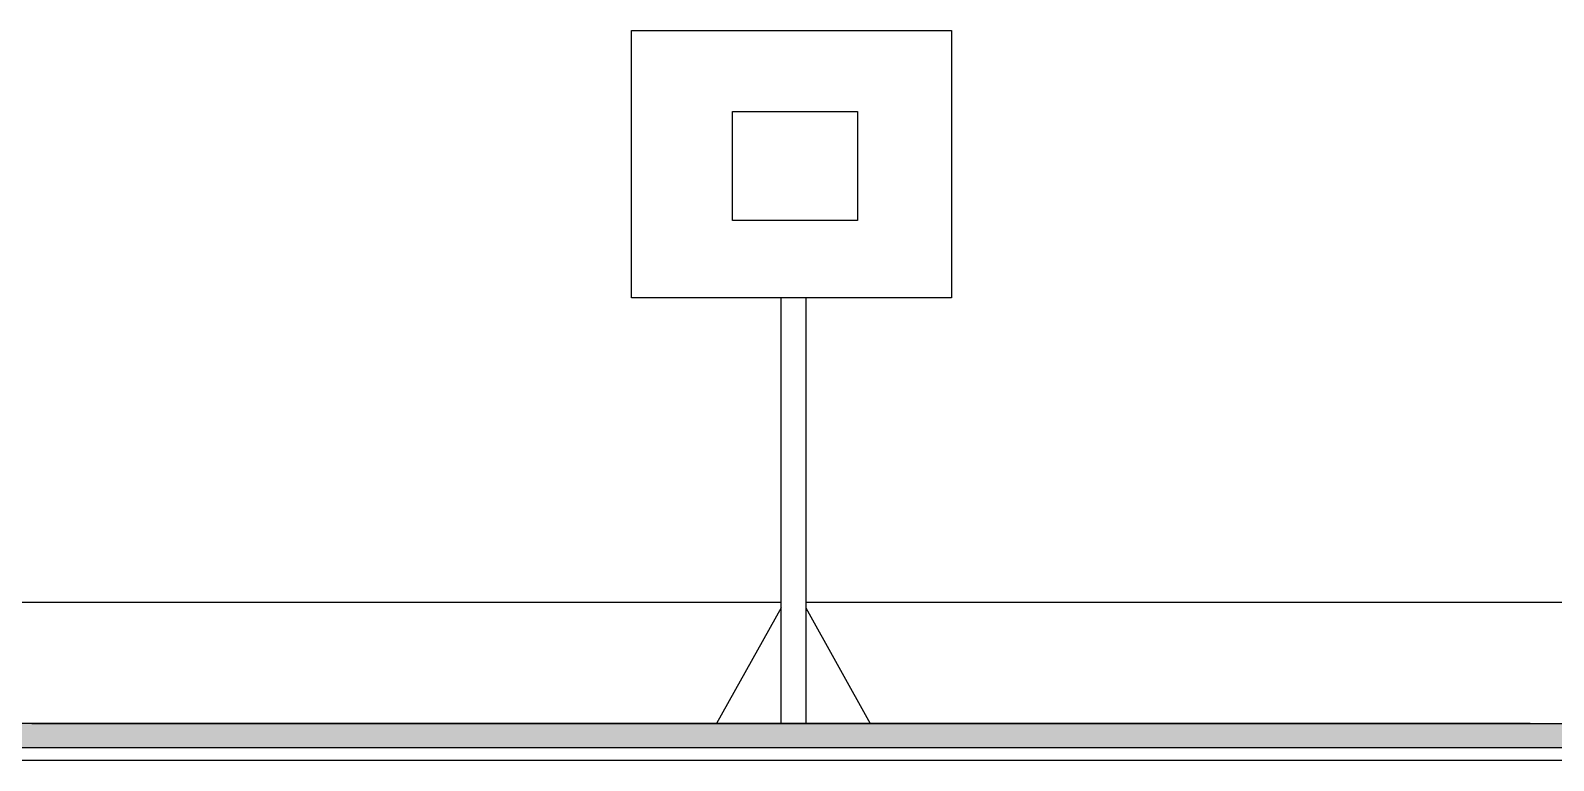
# Model space of a CAD drawing. Header units: millimetres. Extents: x -17017 to 2697, y 1903 to 18260.
# Drawn here: x -16980.151 to -16977.646, y 18252.957 to 18254.159 of the extents above; entities that cross this region are included whole.
import ezdxf

# ---------------------------------------------------------------- set-up
doc = ezdxf.new("R2010")
doc.units = ezdxf.units.MM
doc.layers.add('55', color=7, linetype='Continuous')

msp = doc.modelspace()

# ---------------------------------------------------------------- hatches: boundary and pattern name
at = {"layer": '55', "linetype": 'ByBlock'}
h = msp.add_hatch(dxfattribs=at)
h.set_pattern_fill('AR-SAND', color=256, scale=0.0009)
h.set_pattern_definition([(37.5, (-17776.606695, 17767.421496), (-0.0014400282, 0.0440471914), [0, -0.0347472, 0, -0.038862, 0, -0.0371475]), (7.5, (-17776.606695, 17767.421496), (0.0404570955, 0.064514259), [0, -0.0187452, 0, -0.0313182, 0, -0.0120015]), (327.5, (-17776.634813, 17767.421496), (0.0711893133, 0.0001293466), [0, -0.01143, 0, -0.041148, 0, -0.053721]), (317.5, (-17776.634813, 17767.421496), (0.0687200807, 0.020063639), [0, -0.005715, 0, -0.0269748, 0, -0.030861])])
h.paths.add_polyline_path([(-16972.0621, 18253.0176), (-16974.9086, 18253.0176), (-16974.9086, 18253.0172), (-16974.9216, 18253.0172), (-16974.9622, 18253.0172), (-16974.9622, 18253.0172), (-16974.9752, 18253.0172), (-16980.1488, 18253.0176), (-16982.8576, 18253.0176), (-16982.8576, 18253.0172), (-16982.8705, 18253.0172), (-16982.9111, 18253.0172), (-16982.9111, 18253.0172), (-16982.9241, 18253.0172), (-16985.7707, 18253.0176), (-16985.7707, 18252.9776), (-16977.6839, 18252.9776), (-16972.0621, 18252.9776)])

# ---------------------------------------------------------------- linework, layer by layer
for p, q in [((-16982.3547, 18253.2176), (-16978.9164, 18253.2176)), ((-16978.8759, 18253.2176), (-16975.4781, 18253.2176)), ((-16978.9164, 18253.208), (-16979.0227, 18253.0176)), ((-16978.8759, 18253.208), (-16978.7697, 18253.0176)), ((-16977.6839, 18253.0176), (-16985.7707, 18253.0176)), ((-16980.1488, 18253.0176), (-16972.0621, 18253.0176)), ((-16972.0621, 18252.9776), (-16985.7707, 18252.9776)), ((-16972.0621, 18252.9569), (-16985.7707, 18252.9569))]:
    msp.add_line(p, q, dxfattribs=at)
for points in [[(-16979.1624, 18254.1588), (-16978.636, 18254.1588), (-16978.636, 18253.7184), (-16979.1624, 18253.7184)], [(-16978.9965, 18254.0253), (-16978.7904, 18254.0253), (-16978.7904, 18253.8458), (-16978.9965, 18253.8458)]]:
    msp.add_lwpolyline(points, close=True, dxfattribs=at)
for points in [[(-16978.9164, 18253.0176), (-16978.9164, 18253.7184)], [(-16978.8759, 18253.7184), (-16978.8759, 18253.0176)]]:
    msp.add_lwpolyline(points, dxfattribs=at)

doc.saveas('drawing.dxf')
